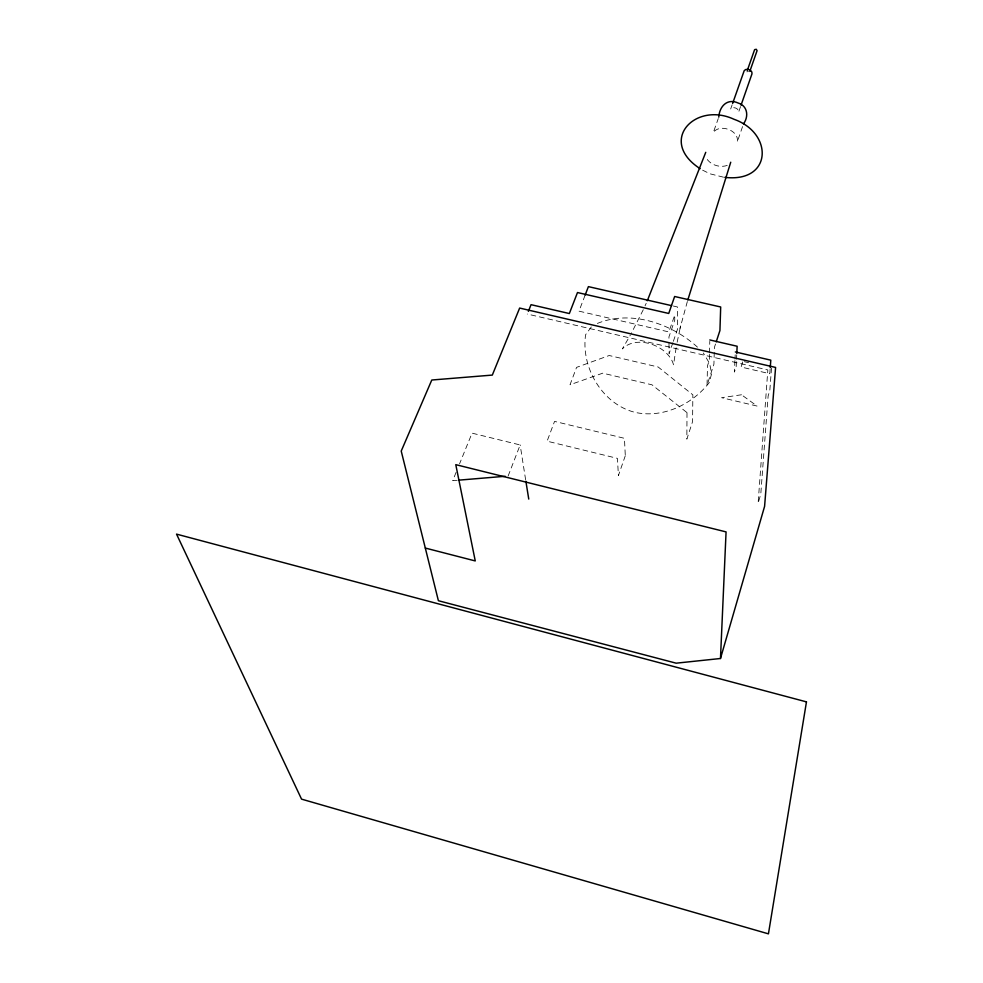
<?xml version="1.0" encoding="UTF-8"?>
<svg xmlns="http://www.w3.org/2000/svg" width="983" height="983" viewBox="0 0 983 983"><rect width="100%" height="100%" fill="white"/><g stroke="black" fill="none" stroke-linecap="round" stroke-linejoin="round"><path stroke-width="0.74" stroke-dasharray="4.92 3.69" d="M709.468 354.384L709.333 360.171L707.49 365.787L707.047 385.311L713.928 364.128L714.395 347.441L715.784 343.214M709.505 352.946L709.787 341.384M734.928 360.577L734.412 372.078L736.193 366.426L736.464 360.65M734.989 359.139L735.186 354.826M736.537 359.213L736.734 354.888M770.131 369.19L769.787 373.712L741.108 367.028L742.89 361.363M771.52 367.998L769.824 390.349L768.128 396.002L760.793 494.056L758.114 503.198L767.834 369.952L527.281 314.044M676.132 347.81L673.539 364.804C668.452 345.746 636.701 334.183 622.337 348.928L630.336 335.129M677.152 342.219L680.666 325.631L679.99 328.543L687.375 301.412M672.864 342.698L669.091 353.683L668.981 341.494M673.343 341.322L677.582 328.973L677.545 306.991L673.085 305.971M742.558 126.598L737.238 142.019C739.695 130.542 719.728 123.231 713.289 132.521L718.278 118.55M740.555 106.569L738.577 112.259C739.425 108.413 732.765 105.955 730.627 109.101L732.138 104.837M585.106 295.207L578.975 311.156L668.895 331.935L674.731 315.113L674.743 320.139L668.944 336.923L668.968 339.971M508.125 476.018L520.154 444.955L472.037 433.147L459.54 463.89M456.124 472.282L452.721 480.662L457.206 480.294M645.032 305.873L646.2 303.305M643.275 309.706L631.049 333.864M746.822 71.82L748.444 71.489M591.311 326.958L585.622 334.675C580.744 367.409 602.468 404.652 635.596 412.491C663.206 418.34 692.265 404.418 709.185 382.645L711.618 373.712L709.652 363.587L703.337 352.971M597.357 323.444C631.123 309.461 672.397 323.825 698.188 347.81M727.236 165.402C719.396 168.191 709.235 164.554 705.659 156.862M723.5 177.186L709.984 173.807L701.211 169.469M744.328 361.695L748.616 362.69M525.622 479.741L520.154 444.955M687.006 412.627L686.847 439.155L692.573 421.609L692.855 394.859L658.168 367.003L609.202 355.514L576.579 367.372L570.017 384.758L602.739 373.171L651.999 384.82L687.006 412.627M625.299 455.707L618.405 475.588L617.435 458.373L547.089 441.183L554.559 421.388L624.438 438.32L625.299 455.707M741.501 394.773L721.571 397.685L757.082 406.065L741.501 394.773"/><path stroke-width="1.47" d="M720.478 658.499L764.59 506.368L775.587 367.433L519.651 308.06L492.311 375.088L431.783 380.016L401.224 451.074L438.393 600.724L676.169 663.181L720.478 658.499L726.068 531.901L455.78 464.652L475.256 560.937L425.32 548.059M736.795 353.45L737.139 346.249L709.812 339.946M770.242 367.691L770.795 360.159L735.321 351.951M687.83 299.95L730.738 162.22M716.238 341.801L719.937 330.509L720.686 306.979L674.645 296.497L668.735 313.454L577.488 292.541L569.341 313.54L531.053 304.681L528.362 311.365M743.529 123.784C748.997 116.461 747.547 105.709 738.122 103.018C727.395 98.067 719.495 106.139 718.77 117.149M741.059 105.144L751.97 73.872C752.904 70.026 746.244 67.557 744.168 70.764L732.63 103.424M749.808 71.427L757.094 50.612L756.246 49.285L754.625 49.629L747.313 70.432M585.106 295.207L588.399 286.631L671.598 305.639M705.745 152.328L647.318 300.737M458.705 480.159L505.127 476.276M724.852 177.358C772.208 182.949 773.695 133.283 734.092 119.312C695.042 101.114 657.467 141.06 700.129 168.683M525.868 481.228L528.756 499.081M806.465 701.874L768.436 933.85L301.548 799.13L176.535 534.125L806.465 701.874"/></g></svg>
